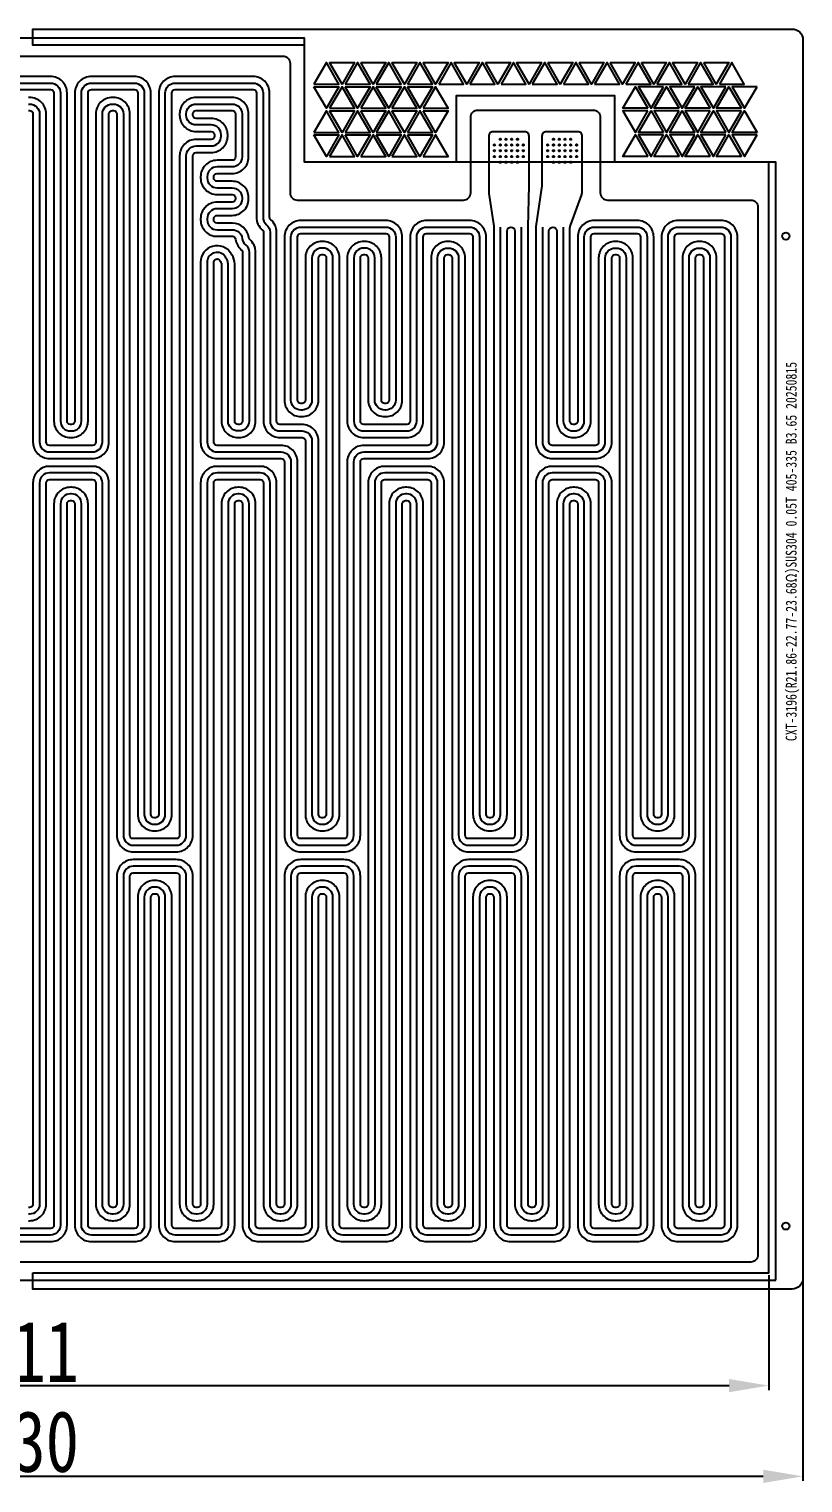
# Model space of a CAD drawing. Header units: millimetres. Extents: x 10174 to 16450, y -14395 to -12676.
# Drawn here: x 14328.1 to 14543.1, y -13591 to -13187.2 of the extents above; entities that cross this region are included whole.
import ezdxf

# ---------------------------------------------------------------- set-up
doc = ezdxf.new("R2010")
doc.units = ezdxf.units.MM
for name, color, linetype in [('参照', 6, 'Continuous'), ('发热丝', 3, 'Continuous'), ('菲林', 11, 'Continuous')]:
    doc.layers.add(name, color=color, linetype=linetype)
doc.styles.add('ISO Proportional', font='simhei.ttf', dxfattribs={"width": 0.8})
doc.dimstyles.new('ISO-25', dxfattribs={"dimtxt": 17, "dimasz": 11, "dimexe": 1.25, "dimexo": 0.625, "dimgap": 1, "dimtad": 1, "dimtoh": 1, "dimtxsty": 'ISO Proportional', "dimcen": 2.5, "dimclrd": 1, "dimclre": 1, "dimclrt": 256, "dimadec": 0, "dimazin": 0, "dimtfac": 1, "dimtmove": 0, "dimatfit": 3, "dimfxl": 1, "dimarcsym": 0})

# ---------------------------------------------------------------- blocks, each defined once
blk = doc.blocks.new('*D91')
at = {"color": 1, "lineweight": -2}
for p, q in [((14122.62, -13533.29), (14122.62, -13565.24)), ((14533.62, -13533.29), (14533.62, -13565.24)), ((14133.62, -13563.99), (14522.62, -13563.99))]:
    blk.add_line(p, q, dxfattribs=at)
at = {"color": 1}
for points in [[(14133.62, -13562.16), (14133.62, -13565.82), (14122.62, -13563.99)], [(14522.62, -13565.82), (14522.62, -13562.16), (14533.62, -13563.99)]]:
    blk.add_solid(points, dxfattribs=at)
at = {"layer": 'Defpoints', "color": 0}
for p in [(14122.62, -13532.67), (14533.62, -13532.67), (14533.62, -13563.99)]:
    blk.add_point(p, dxfattribs=at)
at = {"insert": (14328.12, -13554.49), "char_height": 17, "attachment_point": 5, "style": 'ISO Proportional'}
blk.add_mtext('411', dxfattribs=at)
blk = doc.blocks.new('*D92')
at = {"color": 1, "lineweight": -2}
for p, q in [((14113.12, -13534.79), (14113.12, -13590.44)), ((14543.12, -13534.79), (14543.12, -13590.44)), ((14532.12, -13589.19), (14124.12, -13589.19))]:
    blk.add_line(p, q, dxfattribs=at)
at = {"color": 1}
for points in [[(14124.12, -13587.35), (14124.12, -13591.02), (14113.12, -13589.19)], [(14532.12, -13591.02), (14532.12, -13587.35), (14543.12, -13589.19)]]:
    blk.add_solid(points, dxfattribs=at)
at = {"layer": 'Defpoints', "color": 0}
for p in [(14113.12, -13534.17), (14543.12, -13534.17), (14113.12, -13589.19)]:
    blk.add_point(p, dxfattribs=at)
at = {"insert": (14328.12, -13579.59), "char_height": 17, "attachment_point": 5, "style": 'ISO Proportional'}
blk.add_mtext('430', dxfattribs=at)

msp = doc.modelspace()

# ---------------------------------------------------------------- linework, layer by layer
at = {"color": 5}
msp.add_lwpolyline([(14535.623, -13534.665), (14535.623, -13224.165), (14404.623, -13224.165), (14404.623, -13189.665), (14120.623, -13189.665), (14120.623, -13534.665)], close=True, dxfattribs=at)
msp.add_lwpolyline([(14450.823, -13232.665), (14450.823, -13211.665, -0.4142136), (14452.823, -13209.665), (14484.823, -13209.665, -0.4142136), (14486.823, -13211.665), (14486.823, -13232.665, 0.4142136), (14488.823, -13234.665), (14528.623, -13234.665, -0.4142136), (14530.623, -13236.665), (14530.623, -13527.665, -0.4142136), (14528.623, -13529.665), (14127.623, -13529.665, -0.4142136), (14125.623, -13527.665), (14125.623, -13196.665, -0.4142136), (14127.623, -13194.665), (14398.623, -13194.665, -0.4142136), (14400.623, -13196.665), (14400.623, -13232.665, 0.4142136), (14402.623, -13234.665), (14448.823, -13234.665, 0.4142136)], format="xyb", close=True)
at = {"layer": '参照'}
for points in [[(14322.142, -13202.165), (14334.104, -13202.165, -0.4142136), (14336.854, -13204.915), (14336.854, -13296.063, 0.4142136), (14339.604, -13298.813), (14339.925, -13298.813, 0.4142136), (14342.675, -13296.063), (14342.675, -13204.915, -0.4142136), (14345.425, -13202.165), (14357.388, -13202.165, -0.4142136), (14360.138, -13204.915), (14360.138, -13405.305, 0.4142136), (14362.888, -13408.055), (14363.209, -13408.055, 0.4142136), (14365.959, -13405.305), (14365.959, -13204.915, -0.4142136), (14368.709, -13202.165), (14390.373, -13202.165, -0.4142136), (14393.123, -13204.915), (14393.123, -13239.415, 0.2201744), (14394.093, -13241.512, -0.2201744), (14395.063, -13243.608), (14395.063, -13296.063, 0.4142136), (14397.813, -13298.813), (14403.955, -13298.813, -0.4142136), (14406.705, -13301.563), (14406.705, -13405.305, 0.4142136), (14409.455, -13408.055), (14409.776, -13408.055, 0.4142136), (14412.526, -13405.305), (14412.526, -13250.736, 0.4142136), (14409.776, -13247.986), (14409.455, -13247.986, 0.4142136), (14406.705, -13250.736), (14406.705, -13290.242, -0.4142136), (14403.955, -13292.992), (14403.634, -13292.992, -0.4142136), (14400.884, -13290.242), (14400.884, -13244.915, -0.4142136), (14403.634, -13242.165), (14427.239, -13242.165, -0.4142136), (14429.989, -13244.915), (14429.989, -13290.242, -0.4142136), (14427.239, -13292.992), (14426.918, -13292.992, -0.4142136), (14424.168, -13290.242), (14424.168, -13250.736, 0.4142136), (14421.418, -13247.986), (14421.097, -13247.986, 0.4142136), (14418.347, -13250.736), (14418.347, -13296.063, 0.4142136), (14421.097, -13298.813), (14433.06, -13298.813, 0.4142136), (14435.81, -13296.063), (14435.81, -13244.915, -0.4142136), (14438.56, -13242.165), (14450.522, -13242.165, -0.4142136), (14453.272, -13244.915), (14453.272, -13405.305, 0.4142136), (14456.022, -13408.055), (14456.343, -13408.055, 0.4142136), (14459.093, -13405.305), (14459.093, -13242.165)], [(14327.963, -13207.986), (14328.283, -13207.986, -0.4142136), (14331.033, -13210.736), (14331.033, -13301.884, 0.4142136), (14333.783, -13304.634), (14345.746, -13304.634, 0.4142136), (14348.496, -13301.884), (14348.496, -13210.736, -0.4142136), (14351.246, -13207.986), (14351.567, -13207.986, -0.4142136), (14354.317, -13210.736), (14354.317, -13411.126, 0.4142136), (14357.067, -13413.876), (14369.03, -13413.876, 0.4142136), (14371.78, -13411.126), (14371.78, -13222.378, -0.4142136), (14374.53, -13219.628), (14378.731, -13219.628, 0.4142136), (14381.481, -13216.878), (14381.481, -13216.557, 0.4142136), (14378.731, -13213.807), (14374.53, -13213.807, -0.4142136), (14371.78, -13211.057), (14371.78, -13210.736, -0.4142136), (14374.53, -13207.986), (14384.552, -13207.986, -0.4142136), (14387.302, -13210.736), (14387.302, -13222.699, -0.4142136), (14384.552, -13225.449), (14380.351, -13225.449, 0.4142136), (14377.601, -13228.199), (14377.601, -13228.52, 0.4142136), (14380.351, -13231.27), (14384.552, -13231.27, -0.4142136), (14387.302, -13234.02), (14387.302, -13234.341, -0.4142136), (14384.552, -13237.091), (14380.351, -13237.091, 0.4142136), (14377.601, -13239.841), (14377.601, -13240.162, 0.4142136), (14380.351, -13242.912), (14384.597, -13242.912, -0.3770904), (14387.325, -13245.31, 0.1867461), (14388.272, -13247.054, -0.2201744), (14389.242, -13249.15), (14389.242, -13296.063, -0.4142136), (14386.492, -13298.813), (14386.171, -13298.813, -0.4142136), (14383.421, -13296.063), (14383.421, -13252.435, 0.1496469), (14382.95, -13250.896, -0.0131789), (14382.707, -13250.515, 0.7602545), (14377.601, -13251.932), (14377.601, -13301.884, 0.4142136), (14380.351, -13304.634), (14398.134, -13304.634, -0.4142136), (14400.884, -13307.384), (14400.884, -13411.126, 0.4142136), (14403.634, -13413.876), (14415.597, -13413.876, 0.4142136), (14418.347, -13411.126), (14418.347, -13307.384, -0.4142136), (14421.097, -13304.634), (14438.88, -13304.634, 0.4142136), (14441.63, -13301.884), (14441.63, -13250.736, -0.4142136), (14444.38, -13247.986), (14444.701, -13247.986, -0.4142136), (14447.451, -13250.736), (14447.451, -13411.126, 0.4142136), (14450.201, -13413.876), (14462.164, -13413.876, 0.4142136), (14464.914, -13411.126), (14464.914, -13242.165)], [(14476.556, -13242.165), (14476.556, -13296.063, 0.4142136), (14479.306, -13298.813), (14479.627, -13298.813, 0.4142136), (14482.377, -13296.063), (14482.377, -13244.915, -0.4142136), (14485.127, -13242.165), (14497.089, -13242.165, -0.4142136), (14499.839, -13244.915), (14499.839, -13405.305, 0.4142136), (14502.589, -13408.055), (14502.91, -13408.055, 0.4142136), (14505.66, -13405.305), (14505.66, -13244.915, -0.4142136), (14508.41, -13242.165), (14520.373, -13242.165, -0.4142136), (14523.123, -13244.915), (14523.123, -13519.415, -0.4142136), (14520.373, -13522.165), (14508.41, -13522.165, -0.4142136), (14505.66, -13519.415), (14505.66, -13428.268, 0.4142136), (14502.91, -13425.518), (14502.589, -13425.518, 0.4142136), (14499.839, -13428.268), (14499.839, -13519.415, -0.4142136), (14497.089, -13522.165), (14485.127, -13522.165, -0.4142136), (14482.377, -13519.415), (14482.377, -13319.026, 0.4142136), (14479.627, -13316.276), (14479.306, -13316.276, 0.4142136), (14476.556, -13319.026), (14476.556, -13519.415, -0.4142136), (14473.806, -13522.165), (14461.843, -13522.165, -0.4142136), (14459.093, -13519.415), (14459.093, -13428.268, 0.4142136), (14456.343, -13425.518), (14456.022, -13425.518, 0.4142136), (14453.272, -13428.268), (14453.272, -13519.415, -0.4142136), (14450.522, -13522.165), (14438.56, -13522.165, -0.4142136), (14435.81, -13519.415), (14435.81, -13319.026, 0.4142136), (14433.06, -13316.276), (14432.739, -13316.276, 0.4142136), (14429.989, -13319.026), (14429.989, -13519.415, -0.4142136), (14427.239, -13522.165), (14415.276, -13522.165, -0.4142136), (14412.526, -13519.415), (14412.526, -13428.268, 0.4142136), (14409.776, -13425.518), (14409.455, -13425.518, 0.4142136), (14406.705, -13428.268), (14406.705, -13519.415, -0.4142136), (14403.955, -13522.165), (14391.992, -13522.165, -0.4142136), (14389.242, -13519.415), (14389.242, -13319.026, 0.4142136), (14386.492, -13316.276), (14386.171, -13316.276, 0.4142136), (14383.421, -13319.026), (14383.421, -13519.415, -0.4142136), (14380.671, -13522.165), (14368.709, -13522.165, -0.4142136), (14365.959, -13519.415), (14365.959, -13428.268, 0.4142136), (14363.209, -13425.518), (14362.888, -13425.518, 0.4142136), (14360.138, -13428.268), (14360.138, -13519.415, -0.4142136), (14357.388, -13522.165), (14345.425, -13522.165, -0.4142136), (14342.675, -13519.415), (14342.675, -13319.026, 0.4142136), (14339.925, -13316.276), (14339.604, -13316.276, 0.4142136), (14336.854, -13319.026), (14336.854, -13519.415, -0.4142136), (14334.104, -13522.165), (14322.142, -13522.165, -0.4142136)], [(14470.735, -13242.165), (14470.735, -13301.884, 0.4142136), (14473.485, -13304.634), (14485.448, -13304.634, 0.4142136), (14488.198, -13301.884), (14488.198, -13250.736, -0.4142136), (14490.948, -13247.986), (14491.269, -13247.986, -0.4142136), (14494.019, -13250.736), (14494.019, -13411.126, 0.4142136), (14496.769, -13413.876), (14508.731, -13413.876, 0.4142136), (14511.481, -13411.126), (14511.481, -13250.736, -0.4142136), (14514.231, -13247.986), (14514.552, -13247.986, -0.4142136), (14517.302, -13250.736), (14517.302, -13513.595, -0.4142136), (14514.552, -13516.345), (14514.231, -13516.345, -0.4142136), (14511.481, -13513.595), (14511.481, -13422.447, 0.4142136), (14508.731, -13419.697), (14496.769, -13419.697, 0.4142136), (14494.019, -13422.447), (14494.019, -13513.595, -0.4142136), (14491.269, -13516.345), (14490.948, -13516.345, -0.4142136), (14488.198, -13513.595), (14488.198, -13313.205, 0.4142136), (14485.448, -13310.455), (14473.485, -13310.455, 0.4142136), (14470.735, -13313.205), (14470.735, -13513.595, -0.4142136), (14467.985, -13516.345), (14467.664, -13516.345, -0.4142136), (14464.914, -13513.595), (14464.914, -13422.447, 0.4142136), (14462.164, -13419.697), (14450.201, -13419.697, 0.4142136), (14447.451, -13422.447), (14447.451, -13513.595, -0.4142136), (14444.701, -13516.345), (14444.38, -13516.345, -0.4142136), (14441.63, -13513.595), (14441.63, -13313.205, 0.4142136), (14438.88, -13310.455), (14426.918, -13310.455, 0.4142136), (14424.168, -13313.205), (14424.168, -13513.595, -0.4142136), (14421.418, -13516.345), (14421.097, -13516.345, -0.4142136), (14418.347, -13513.595), (14418.347, -13422.447, 0.4142136), (14415.597, -13419.697), (14403.634, -13419.697, 0.4142136), (14400.884, -13422.447), (14400.884, -13513.595, -0.4142136), (14398.134, -13516.345), (14397.813, -13516.345, -0.4142136), (14395.063, -13513.595), (14395.063, -13313.205, 0.4142136), (14392.313, -13310.455), (14380.351, -13310.455, 0.4142136), (14377.601, -13313.205), (14377.601, -13513.595, -0.4142136), (14374.851, -13516.345), (14374.53, -13516.345, -0.4142136), (14371.78, -13513.595), (14371.78, -13422.447, 0.4142136), (14369.03, -13419.697), (14357.067, -13419.697, 0.4142136), (14354.317, -13422.447), (14354.317, -13513.595, -0.4142136), (14351.567, -13516.345), (14351.246, -13516.345, -0.4142136), (14348.496, -13513.595), (14348.496, -13313.205, 0.4142136), (14345.746, -13310.455), (14333.783, -13310.455, 0.4142136), (14331.033, -13313.205), (14331.033, -13513.595, -0.4142136), (14328.283, -13516.345), (14327.963, -13516.345, -0.4142136)]]:
    msp.add_lwpolyline(points, format="xyb", dxfattribs=at)
at = {"layer": '发热丝'}
for points in [[(14327.963, -13209.812), (14328.283, -13209.812, -0.4142136), (14329.208, -13210.736), (14329.208, -13301.884, 0.4142136), (14333.783, -13306.459), (14345.746, -13306.459, 0.4142136), (14350.322, -13301.884), (14350.322, -13210.736, -0.4142136), (14351.246, -13209.812), (14351.567, -13209.812, -0.4142136), (14352.491, -13210.736), (14352.491, -13411.126, 0.4142136), (14357.067, -13415.702), (14369.03, -13415.702, 0.4142136), (14373.605, -13411.126), (14373.605, -13222.378, -0.4142136), (14374.53, -13221.454), (14378.731, -13221.454, 0.4142136), (14383.307, -13216.878), (14383.307, -13216.557, 0.4142136), (14378.731, -13211.982), (14374.53, -13211.982, -0.4142136), (14373.605, -13211.057), (14373.605, -13210.736, -0.4142136), (14374.53, -13209.812), (14384.552, -13209.812, -0.4142136), (14385.476, -13210.736), (14385.476, -13222.699, -0.4142136), (14384.552, -13223.623), (14380.351, -13223.623, 0.4142136), (14375.775, -13228.199), (14375.775, -13228.52, 0.4142136), (14380.351, -13233.096), (14384.552, -13233.096, -0.4142136), (14385.476, -13234.02), (14385.476, -13234.341, -0.4142136), (14384.552, -13235.265), (14380.351, -13235.265, 0.4142136), (14375.775, -13239.841), (14375.775, -13240.162, 0.4142136), (14380.351, -13244.737), (14384.597, -13244.737, -0.3770904), (14385.514, -13245.543, 0.1867461), (14387.091, -13248.446, -0.2201744), (14387.417, -13249.15), (14387.417, -13296.063, -0.4142136), (14386.492, -13296.987), (14386.171, -13296.987, -0.4142136), (14385.247, -13296.063), (14385.247, -13252.435, 0.1496469), (14384.463, -13249.874, -0.0131789), (14384.272, -13249.574, 0.7602545), (14375.775, -13251.932), (14375.775, -13301.884, 0.4142136), (14380.351, -13306.459), (14398.134, -13306.459, -0.4142136), (14399.059, -13307.384), (14399.059, -13411.126, 0.4142136), (14403.634, -13415.702), (14415.597, -13415.702, 0.4142136), (14420.173, -13411.126), (14420.173, -13307.384, -0.4142136), (14421.097, -13306.459), (14438.88, -13306.459, 0.4142136), (14443.456, -13301.884), (14443.456, -13250.736, -0.4142136), (14444.38, -13249.812), (14444.701, -13249.812, -0.4142136), (14445.626, -13250.736), (14445.626, -13411.126, 0.4142136), (14450.201, -13415.702), (14462.164, -13415.702, 0.4142136), (14466.74, -13411.126), (14466.74, -13242.183, -0.0061014), (14466.741, -13242.115), (14467.022, -13230.577, 0.0061014), (14467.023, -13230.51), (14467.023, -13216.865, 0.4142136), (14465.823, -13215.665), (14457.023, -13215.665, 0.4142136), (14455.823, -13216.865), (14455.823, -13232.458, 0.0377522), (14455.854, -13232.871), (14457.236, -13241.957, -0.0377522), (14457.267, -13242.371), (14457.267, -13405.305, -0.4142136), (14456.343, -13406.23), (14456.022, -13406.23, -0.4142136), (14455.098, -13405.305), (14455.098, -13244.915, 0.4142136), (14450.522, -13240.34), (14438.56, -13240.34, 0.4142136), (14433.984, -13244.915), (14433.984, -13296.063, -0.4142136), (14433.06, -13296.987), (14421.097, -13296.987, -0.4142136), (14420.173, -13296.063), (14420.173, -13250.736, -0.4142136), (14421.097, -13249.812), (14421.418, -13249.812, -0.4142136), (14422.342, -13250.736), (14422.342, -13290.242, 0.4142136), (14426.918, -13294.818), (14427.239, -13294.818, 0.4142136), (14431.814, -13290.242), (14431.814, -13244.915, 0.4142136), (14427.239, -13240.34), (14403.634, -13240.34, 0.4142136), (14399.059, -13244.915), (14399.059, -13290.242, 0.4142136), (14403.634, -13294.818), (14403.955, -13294.818, 0.4142136), (14408.531, -13290.242), (14408.531, -13250.736, -0.4142136), (14409.455, -13249.812), (14409.776, -13249.812, -0.4142136), (14410.7, -13250.736), (14410.7, -13405.305, -0.4142136), (14409.776, -13406.23), (14409.455, -13406.23, -0.4142136), (14408.531, -13405.305), (14408.531, -13301.563, 0.4142136), (14403.955, -13296.987), (14397.813, -13296.987, -0.4142136), (14396.889, -13296.063), (14396.889, -13243.608, 0.2201744), (14395.275, -13240.12, -0.2201744), (14394.949, -13239.415), (14394.949, -13204.915, 0.4142136), (14390.373, -13200.34), (14368.709, -13200.34, 0.4142136), (14364.133, -13204.915), (14364.133, -13405.305, -0.4142136), (14363.209, -13406.23), (14362.888, -13406.23, -0.4142136), (14361.964, -13405.305), (14361.964, -13204.915, 0.4142136), (14357.388, -13200.34), (14345.425, -13200.34, 0.4142136), (14340.85, -13204.915), (14340.85, -13296.063, -0.4142136), (14339.925, -13296.987), (14339.604, -13296.987, -0.4142136), (14338.68, -13296.063), (14338.68, -13204.915, 0.4142136), (14334.104, -13200.34), (14322.142, -13200.34, 0.4142136)], [(14322.142, -13203.991), (14334.104, -13203.991, -0.4142136), (14335.029, -13204.915), (14335.029, -13296.063, 0.4142136), (14339.604, -13300.639), (14339.925, -13300.639, 0.4142136), (14344.501, -13296.063), (14344.501, -13204.915, -0.4142136), (14345.425, -13203.991), (14357.388, -13203.991, -0.4142136), (14358.312, -13204.915), (14358.312, -13405.305, 0.4142136), (14362.888, -13409.881), (14363.209, -13409.881, 0.4142136), (14367.784, -13405.305), (14367.784, -13204.915, -0.4142136), (14368.709, -13203.991), (14390.373, -13203.991, -0.4142136), (14391.297, -13204.915), (14391.297, -13239.415, 0.2201744), (14392.912, -13242.904, -0.2201744), (14393.238, -13243.608), (14393.238, -13296.063, 0.4142136), (14397.813, -13300.639), (14403.955, -13300.639, -0.4142136), (14404.879, -13301.563), (14404.879, -13405.305, 0.4142136), (14409.455, -13409.881), (14409.776, -13409.881, 0.4142136), (14414.352, -13405.305), (14414.352, -13250.736, 0.4142136), (14409.776, -13246.161), (14409.455, -13246.161, 0.4142136), (14404.879, -13250.736), (14404.879, -13290.242, -0.4142136), (14403.955, -13291.166), (14403.634, -13291.166, -0.4142136), (14402.71, -13290.242), (14402.71, -13244.915, -0.4142136), (14403.634, -13243.991), (14427.239, -13243.991, -0.4142136), (14428.163, -13244.915), (14428.163, -13290.242, -0.4142136), (14427.239, -13291.166), (14426.918, -13291.166, -0.4142136), (14425.993, -13290.242), (14425.993, -13250.736, 0.4142136), (14421.418, -13246.161), (14421.097, -13246.161, 0.4142136), (14416.521, -13250.736), (14416.521, -13296.063, 0.4142136), (14421.097, -13300.639), (14433.06, -13300.639, 0.4142136), (14437.635, -13296.063), (14437.635, -13244.915, -0.4142136), (14438.56, -13243.991), (14450.522, -13243.991, -0.4142136), (14451.447, -13244.915), (14451.447, -13405.305, 0.4142136), (14456.022, -13409.881), (14456.343, -13409.881, 0.4142136), (14460.919, -13405.305), (14460.919, -13243.25, -1), (14463.088, -13243.25), (14463.088, -13411.126, -0.4142136), (14462.164, -13412.051), (14450.201, -13412.051, -0.4142136), (14449.277, -13411.126), (14449.277, -13250.736, 0.4142136), (14444.701, -13246.161), (14444.38, -13246.161, 0.4142136), (14439.805, -13250.736), (14439.805, -13301.884, -0.4142136), (14438.88, -13302.808), (14421.097, -13302.808, 0.4142136), (14416.521, -13307.384), (14416.521, -13411.126, -0.4142136), (14415.597, -13412.051), (14403.634, -13412.051, -0.4142136), (14402.71, -13411.126), (14402.71, -13307.384, 0.4142136), (14398.134, -13302.808), (14380.351, -13302.808, -0.4142136), (14379.426, -13301.884), (14379.426, -13251.932, -0.7602545), (14381.143, -13251.456, 0.0131789), (14381.437, -13251.918, -0.1496469), (14381.596, -13252.435), (14381.596, -13296.063, 0.4142136), (14386.171, -13300.639), (14386.492, -13300.639, 0.4142136), (14391.068, -13296.063), (14391.068, -13249.15, 0.2201744), (14389.454, -13245.662, -0.1867461), (14389.135, -13245.076, 0.3770904), (14384.597, -13241.086), (14380.351, -13241.086, -0.4142136), (14379.426, -13240.162), (14379.426, -13239.841, -0.4142136), (14380.351, -13238.917), (14384.552, -13238.917, 0.4142136), (14389.128, -13234.341), (14389.128, -13234.02, 0.4142136), (14384.552, -13229.444), (14380.351, -13229.444, -0.4142136), (14379.426, -13228.52), (14379.426, -13228.199, -0.4142136), (14380.351, -13227.275), (14384.552, -13227.275, 0.4142136), (14389.128, -13222.699), (14389.128, -13210.736, 0.4142136), (14384.552, -13206.161), (14374.53, -13206.161, 0.4142136), (14369.954, -13210.736), (14369.954, -13211.057, 0.4142136), (14374.53, -13215.633), (14378.731, -13215.633, -0.4142136), (14379.656, -13216.557), (14379.656, -13216.878, -0.4142136), (14378.731, -13217.803), (14374.53, -13217.803, 0.4142136), (14369.954, -13222.378), (14369.954, -13411.126, -0.4142136), (14369.03, -13412.051), (14357.067, -13412.051, -0.4142136), (14356.143, -13411.126), (14356.143, -13210.736, 0.4142136), (14351.567, -13206.161), (14351.246, -13206.161, 0.4142136), (14346.67, -13210.736), (14346.67, -13301.884, -0.4142136), (14345.746, -13302.808), (14333.783, -13302.808, -0.4142136), (14332.859, -13301.884), (14332.859, -13210.736, 0.4142136), (14328.283, -13206.161), (14327.963, -13206.161, 0.4142136)], [(14322.142, -13523.991), (14334.104, -13523.991, 0.4142136), (14338.68, -13519.415), (14338.68, -13319.026, -0.4142136), (14339.604, -13318.101), (14339.925, -13318.101, -0.4142136), (14340.85, -13319.026), (14340.85, -13519.415, 0.4142136), (14345.425, -13523.991), (14357.388, -13523.991, 0.4142136), (14361.964, -13519.415), (14361.964, -13428.268, -0.4142136), (14362.888, -13427.344), (14363.209, -13427.344, -0.4142136), (14364.133, -13428.268), (14364.133, -13519.415, 0.4142136), (14368.709, -13523.991), (14380.671, -13523.991, 0.4142136), (14385.247, -13519.415), (14385.247, -13319.026, -0.4142136), (14386.171, -13318.101), (14386.492, -13318.101, -0.4142136), (14387.417, -13319.026), (14387.417, -13519.415, 0.4142136), (14391.992, -13523.991), (14403.955, -13523.991, 0.4142136), (14408.531, -13519.415), (14408.531, -13428.268, -0.4142136), (14409.455, -13427.344), (14409.776, -13427.344, -0.4142136), (14410.7, -13428.268), (14410.7, -13519.415, 0.4142136), (14415.276, -13523.991), (14427.239, -13523.991, 0.4142136), (14431.814, -13519.415), (14431.814, -13319.026, -0.4142136), (14432.739, -13318.101), (14433.06, -13318.101, -0.4142136), (14433.984, -13319.026), (14433.984, -13519.415, 0.4142136), (14438.56, -13523.991), (14450.522, -13523.991, 0.4142136), (14455.098, -13519.415), (14455.098, -13428.268, -0.4142136), (14456.022, -13427.344), (14456.343, -13427.344, -0.4142136), (14457.267, -13428.268), (14457.267, -13519.415, 0.4142136), (14461.843, -13523.991), (14473.806, -13523.991, 0.4142136), (14478.381, -13519.415), (14478.381, -13319.026, -0.4142136), (14479.306, -13318.101), (14479.627, -13318.101, -0.4142136), (14480.551, -13319.026), (14480.551, -13519.415, 0.4142136), (14485.127, -13523.991), (14497.089, -13523.991, 0.4142136), (14501.665, -13519.415), (14501.665, -13428.268, -0.4142136), (14502.589, -13427.344), (14502.91, -13427.344, -0.4142136), (14503.835, -13428.268), (14503.835, -13519.415, 0.4142136), (14508.41, -13523.991), (14520.373, -13523.991, 0.4142136), (14524.949, -13519.415), (14524.949, -13244.915, 0.4142136), (14520.373, -13240.34), (14508.41, -13240.34, 0.4142136), (14503.835, -13244.915), (14503.835, -13405.305, -0.4142136), (14502.91, -13406.23), (14502.589, -13406.23, -0.4142136), (14501.665, -13405.305), (14501.665, -13244.915, 0.4142136), (14497.089, -13240.34), (14485.127, -13240.34, 0.4142136), (14480.551, -13244.915), (14480.551, -13296.063, -0.4142136), (14479.627, -13296.987), (14479.306, -13296.987, -0.4142136), (14478.381, -13296.063), (14478.381, -13242.647, -0.0871182), (14478.546, -13241.71), (14481.659, -13233.119, 0.0871182), (14481.823, -13232.183), (14481.823, -13216.865, 0.4142136), (14480.623, -13215.665), (14471.823, -13215.665, 0.4142136), (14470.623, -13216.865), (14470.623, -13230.342, -0.0366078), (14470.594, -13230.743), (14468.939, -13241.969, 0.0366078), (14468.909, -13242.37), (14468.909, -13301.884, 0.4142136), (14473.485, -13306.459), (14485.448, -13306.459, 0.4142136), (14490.023, -13301.884), (14490.023, -13250.736, -0.4142136), (14490.948, -13249.812), (14491.269, -13249.812, -0.4142136), (14492.193, -13250.736), (14492.193, -13411.126, 0.4142136), (14496.769, -13415.702), (14508.731, -13415.702, 0.4142136), (14513.307, -13411.126), (14513.307, -13250.736, -0.4142136), (14514.231, -13249.812), (14514.552, -13249.812, -0.4142136), (14515.476, -13250.736), (14515.476, -13513.595, -0.4142136), (14514.552, -13514.519), (14514.231, -13514.519, -0.4142136), (14513.307, -13513.595), (14513.307, -13422.447, 0.4142136), (14508.731, -13417.872), (14496.769, -13417.872, 0.4142136), (14492.193, -13422.447), (14492.193, -13513.595, -0.4142136), (14491.269, -13514.519), (14490.948, -13514.519, -0.4142136), (14490.023, -13513.595), (14490.023, -13313.205, 0.4142136), (14485.448, -13308.629), (14473.485, -13308.629, 0.4142136), (14468.909, -13313.205), (14468.909, -13513.595, -0.4142136), (14467.985, -13514.519), (14467.664, -13514.519, -0.4142136), (14466.74, -13513.595), (14466.74, -13422.447, 0.4142136), (14462.164, -13417.872), (14450.201, -13417.872, 0.4142136), (14445.626, -13422.447), (14445.626, -13513.595, -0.4142136), (14444.701, -13514.519), (14444.38, -13514.519, -0.4142136), (14443.456, -13513.595), (14443.456, -13313.205, 0.4142136), (14438.88, -13308.629), (14426.918, -13308.629, 0.4142136), (14422.342, -13313.205), (14422.342, -13513.595, -0.4142136), (14421.418, -13514.519), (14421.097, -13514.519, -0.4142136), (14420.173, -13513.595), (14420.173, -13422.447, 0.4142136), (14415.597, -13417.872), (14403.634, -13417.872, 0.4142136), (14399.059, -13422.447), (14399.059, -13513.595, -0.4142136), (14398.134, -13514.519), (14397.813, -13514.519, -0.4142136), (14396.889, -13513.595), (14396.889, -13313.205, 0.4142136), (14392.313, -13308.629), (14380.351, -13308.629, 0.4142136), (14375.775, -13313.205), (14375.775, -13513.595, -0.4142136), (14374.851, -13514.519), (14374.53, -13514.519, -0.4142136), (14373.605, -13513.595), (14373.605, -13422.447, 0.4142136), (14369.03, -13417.872), (14357.067, -13417.872, 0.4142136), (14352.491, -13422.447), (14352.491, -13513.595, -0.4142136), (14351.567, -13514.519), (14351.246, -13514.519, -0.4142136), (14350.322, -13513.595), (14350.322, -13313.205, 0.4142136), (14345.746, -13308.629), (14333.783, -13308.629, 0.4142136), (14329.208, -13313.205), (14329.208, -13513.595, -0.4142136), (14328.283, -13514.519), (14327.963, -13514.519, -0.4142136)], [(14327.963, -13518.17), (14328.283, -13518.17, 0.4142136), (14332.859, -13513.595), (14332.859, -13313.205, -0.4142136), (14333.783, -13312.28), (14345.746, -13312.28, -0.4142136), (14346.67, -13313.205), (14346.67, -13513.595, 0.4142136), (14351.246, -13518.17), (14351.567, -13518.17, 0.4142136), (14356.143, -13513.595), (14356.143, -13422.447, -0.4142136), (14357.067, -13421.523), (14369.03, -13421.523, -0.4142136), (14369.954, -13422.447), (14369.954, -13513.595, 0.4142136), (14374.53, -13518.17), (14374.851, -13518.17, 0.4142136), (14379.426, -13513.595), (14379.426, -13313.205, -0.4142136), (14380.351, -13312.28), (14392.313, -13312.28, -0.4142136), (14393.238, -13313.205), (14393.238, -13513.595, 0.4142136), (14397.813, -13518.17), (14398.134, -13518.17, 0.4142136), (14402.71, -13513.595), (14402.71, -13422.447, -0.4142136), (14403.634, -13421.523), (14415.597, -13421.523, -0.4142136), (14416.521, -13422.447), (14416.521, -13513.595, 0.4142136), (14421.097, -13518.17), (14421.418, -13518.17, 0.4142136), (14425.993, -13513.595), (14425.993, -13313.205, -0.4142136), (14426.918, -13312.28), (14438.88, -13312.28, -0.4142136), (14439.805, -13313.205), (14439.805, -13513.595, 0.4142136), (14444.38, -13518.17), (14444.701, -13518.17, 0.4142136), (14449.277, -13513.595), (14449.277, -13422.447, -0.4142136), (14450.201, -13421.523), (14462.164, -13421.523, -0.4142136), (14463.088, -13422.447), (14463.088, -13513.595, 0.4142136), (14467.664, -13518.17), (14467.985, -13518.17, 0.4142136), (14472.561, -13513.595), (14472.561, -13313.205, -0.4142136), (14473.485, -13312.28), (14485.448, -13312.28, -0.4142136), (14486.372, -13313.205), (14486.372, -13513.595, 0.4142136), (14490.948, -13518.17), (14491.269, -13518.17, 0.4142136), (14495.844, -13513.595), (14495.844, -13422.447, -0.4142136), (14496.769, -13421.523), (14508.731, -13421.523, -0.4142136), (14509.656, -13422.447), (14509.656, -13513.595, 0.4142136), (14514.231, -13518.17), (14514.552, -13518.17, 0.4142136), (14519.128, -13513.595), (14519.128, -13250.736, 0.4142136), (14514.552, -13246.161), (14514.231, -13246.161, 0.4142136), (14509.656, -13250.736), (14509.656, -13411.126, -0.4142136), (14508.731, -13412.051), (14496.769, -13412.051, -0.4142136), (14495.844, -13411.126), (14495.844, -13250.736, 0.4142136), (14491.269, -13246.161), (14490.948, -13246.161, 0.4142136), (14486.372, -13250.736), (14486.372, -13301.884, -0.4142136), (14485.448, -13302.808), (14473.485, -13302.808, -0.4142136), (14472.561, -13301.884), (14472.561, -13243.25, -1), (14474.73, -13243.25), (14474.73, -13296.063, 0.4142136), (14479.306, -13300.639), (14479.627, -13300.639, 0.4142136), (14484.202, -13296.063), (14484.202, -13244.915, -0.4142136), (14485.127, -13243.991), (14497.089, -13243.991, -0.4142136), (14498.014, -13244.915), (14498.014, -13405.305, 0.4142136), (14502.589, -13409.881), (14502.91, -13409.881, 0.4142136), (14507.486, -13405.305), (14507.486, -13244.915, -0.4142136), (14508.41, -13243.991), (14520.373, -13243.991, -0.4142136), (14521.297, -13244.915), (14521.297, -13519.415, -0.4142136), (14520.373, -13520.34), (14508.41, -13520.34, -0.4142136), (14507.486, -13519.415), (14507.486, -13428.268, 0.4142136), (14502.91, -13423.692), (14502.589, -13423.692, 0.4142136), (14498.014, -13428.268), (14498.014, -13519.415, -0.4142136), (14497.089, -13520.34), (14485.127, -13520.34, -0.4142136), (14484.202, -13519.415), (14484.202, -13319.026, 0.4142136), (14479.627, -13314.45), (14479.306, -13314.45, 0.4142136), (14474.73, -13319.026), (14474.73, -13519.415, -0.4142136), (14473.806, -13520.34), (14461.843, -13520.34, -0.4142136), (14460.919, -13519.415), (14460.919, -13428.268, 0.4142136), (14456.343, -13423.692), (14456.022, -13423.692, 0.4142136), (14451.447, -13428.268), (14451.447, -13519.415, -0.4142136), (14450.522, -13520.34), (14438.56, -13520.34, -0.4142136), (14437.635, -13519.415), (14437.635, -13319.026, 0.4142136), (14433.06, -13314.45), (14432.739, -13314.45, 0.4142136), (14428.163, -13319.026), (14428.163, -13519.415, -0.4142136), (14427.239, -13520.34), (14415.276, -13520.34, -0.4142136), (14414.352, -13519.415), (14414.352, -13428.268, 0.4142136), (14409.776, -13423.692), (14409.455, -13423.692, 0.4142136), (14404.879, -13428.268), (14404.879, -13519.415, -0.4142136), (14403.955, -13520.34), (14391.992, -13520.34, -0.4142136), (14391.068, -13519.415), (14391.068, -13319.026, 0.4142136), (14386.492, -13314.45), (14386.171, -13314.45, 0.4142136), (14381.596, -13319.026), (14381.596, -13519.415, -0.4142136), (14380.671, -13520.34), (14368.709, -13520.34, -0.4142136), (14367.784, -13519.415), (14367.784, -13428.268, 0.4142136), (14363.209, -13423.692), (14362.888, -13423.692, 0.4142136), (14358.312, -13428.268), (14358.312, -13519.415, -0.4142136), (14357.388, -13520.34), (14345.425, -13520.34, -0.4142136), (14344.501, -13519.415), (14344.501, -13319.026, 0.4142136), (14339.925, -13314.45), (14339.604, -13314.45, 0.4142136), (14335.029, -13319.026), (14335.029, -13519.415, -0.4142136), (14334.104, -13520.34), (14322.142, -13520.34, -0.4142136)]]:
    msp.add_lwpolyline(points, format="xyb", dxfattribs=at)
for centre in [(14459.023, -13217.765), (14460.623, -13217.765), (14462.223, -13217.765), (14463.823, -13217.765), (14473.823, -13217.765), (14475.423, -13217.765), (14477.023, -13217.765), (14478.623, -13217.765), (14457.423, -13219.365), (14457.423, -13220.965), (14459.023, -13219.365), (14459.023, -13220.965), (14460.623, -13219.365), (14460.623, -13220.965), (14462.223, -13219.365), (14462.223, -13220.965), (14463.823, -13219.365), (14463.823, -13220.965), (14465.423, -13219.365), (14465.423, -13220.965), (14472.223, -13219.365), (14472.223, -13220.965), (14473.823, -13219.365), (14473.823, -13220.965), (14475.423, -13219.365), (14475.423, -13220.965), (14477.023, -13219.365), (14477.023, -13220.965), (14478.623, -13219.365), (14478.623, -13220.965), (14480.223, -13219.365), (14480.223, -13220.965), (14457.423, -13222.565), (14459.023, -13222.565), (14459.023, -13224.165), (14460.623, -13222.565), (14460.623, -13224.165), (14462.223, -13222.565), (14462.223, -13224.165), (14463.823, -13222.565), (14463.823, -13224.165), (14465.423, -13222.565), (14472.223, -13222.565), (14473.823, -13222.565), (14473.823, -13224.165), (14475.423, -13222.565), (14475.423, -13224.165), (14477.023, -13222.565), (14477.023, -13224.165), (14478.623, -13222.565), (14478.623, -13224.165), (14480.223, -13222.565)]:
    msp.add_circle(centre, 0.2, dxfattribs=at)
at = {"layer": '菲林'}
msp.add_lwpolyline([(14329.123, -13532.665), (14533.623, -13532.665), (14533.623, -13224.165), (14490.823, -13224.165), (14490.823, -13205.665), (14446.823, -13205.665), (14446.823, -13224.165), (14404.623, -13224.165), (14404.623, -13191.665), (14329.123, -13191.665), (14329.123, -13187.165), (14540.123, -13187.165, -0.4142136), (14543.123, -13190.165), (14543.123, -13534.165, -0.4142136), (14540.123, -13537.165), (14329.123, -13537.165)], format="xyb", close=True, dxfattribs=at)
for points in [[(14407.274, -13202.468), (14414.202, -13202.468), (14410.738, -13196.468)], [(14411.605, -13196.468), (14418.534, -13196.468), (14415.07, -13202.468)], [(14415.937, -13202.468), (14422.865, -13202.468), (14419.401, -13196.468)], [(14420.269, -13196.468), (14427.197, -13196.468), (14423.733, -13202.468)], [(14424.601, -13202.468), (14431.529, -13202.468), (14428.065, -13196.468)], [(14428.932, -13196.468), (14435.861, -13196.468), (14432.396, -13202.468)], [(14433.264, -13202.468), (14440.192, -13202.468), (14436.728, -13196.468)], [(14437.596, -13196.468), (14444.524, -13196.468), (14441.06, -13202.468)], [(14441.928, -13202.468), (14448.856, -13202.468), (14445.392, -13196.468)], [(14446.259, -13196.468), (14453.187, -13196.468), (14449.723, -13202.468)], [(14450.591, -13202.468), (14457.519, -13202.468), (14454.055, -13196.468)], [(14454.923, -13196.468), (14461.851, -13196.468), (14458.387, -13202.468)], [(14459.254, -13202.468), (14466.183, -13202.468), (14462.719, -13196.468)], [(14463.586, -13196.468), (14470.514, -13196.468), (14467.05, -13202.468)], [(14467.918, -13202.468), (14474.846, -13202.468), (14471.382, -13196.468)], [(14472.25, -13196.468), (14479.178, -13196.468), (14475.714, -13202.468)], [(14476.581, -13202.468), (14483.51, -13202.468), (14480.045, -13196.468)], [(14480.913, -13196.468), (14487.841, -13196.468), (14484.377, -13202.468)], [(14485.245, -13202.468), (14492.173, -13202.468), (14488.709, -13196.468)], [(14489.577, -13196.468), (14496.505, -13196.468), (14493.041, -13202.468)], [(14493.908, -13202.468), (14500.836, -13202.468), (14497.372, -13196.468)], [(14498.24, -13196.468), (14505.168, -13196.468), (14501.704, -13202.468)], [(14502.572, -13202.468), (14509.5, -13202.468), (14506.036, -13196.468)], [(14506.903, -13196.468), (14513.832, -13196.468), (14510.368, -13202.468)], [(14511.235, -13202.468), (14518.163, -13202.468), (14514.699, -13196.468)], [(14515.567, -13196.468), (14522.495, -13196.468), (14519.031, -13202.468)], [(14519.899, -13202.468), (14526.827, -13202.468), (14523.363, -13196.468)], [(14407.274, -13203.174), (14414.202, -13203.174), (14410.738, -13209.174)], [(14411.605, -13209.174), (14418.534, -13209.174), (14415.07, -13203.174)], [(14415.937, -13203.174), (14422.865, -13203.174), (14419.401, -13209.174)], [(14420.269, -13209.174), (14427.197, -13209.174), (14423.733, -13203.174)], [(14424.601, -13203.174), (14431.529, -13203.174), (14428.065, -13209.174)], [(14428.932, -13209.174), (14435.861, -13209.174), (14432.396, -13203.174)], [(14433.264, -13203.174), (14440.192, -13203.174), (14436.728, -13209.174)], [(14437.596, -13209.174), (14444.524, -13209.174), (14441.06, -13203.174)], [(14500.05, -13209.174), (14493.122, -13209.174), (14496.586, -13203.174)], [(14504.382, -13203.174), (14497.454, -13203.174), (14500.918, -13209.174)], [(14508.714, -13209.174), (14501.785, -13209.174), (14505.25, -13203.174)], [(14513.045, -13203.174), (14506.117, -13203.174), (14509.581, -13209.174)], [(14517.377, -13209.174), (14510.449, -13209.174), (14513.913, -13203.174)], [(14521.709, -13203.174), (14514.781, -13203.174), (14518.245, -13209.174)], [(14526.041, -13209.174), (14519.112, -13209.174), (14522.576, -13203.174)], [(14530.372, -13203.174), (14523.444, -13203.174), (14526.908, -13209.174)], [(14407.274, -13215.849), (14414.202, -13215.849), (14410.738, -13209.849)], [(14411.605, -13209.849), (14418.534, -13209.849), (14415.07, -13215.849)], [(14415.937, -13215.849), (14422.865, -13215.849), (14419.401, -13209.849)], [(14420.269, -13209.849), (14427.197, -13209.849), (14423.733, -13215.849)], [(14424.601, -13215.849), (14431.529, -13215.849), (14428.065, -13209.849)], [(14428.932, -13209.849), (14435.861, -13209.849), (14432.396, -13215.849)], [(14433.264, -13215.849), (14440.192, -13215.849), (14436.728, -13209.849)], [(14437.596, -13209.849), (14444.524, -13209.849), (14441.06, -13215.849)], [(14500.05, -13209.849), (14493.122, -13209.849), (14496.586, -13215.849)], [(14504.382, -13215.849), (14497.454, -13215.849), (14500.918, -13209.849)], [(14508.714, -13209.849), (14501.785, -13209.849), (14505.25, -13215.849)], [(14513.045, -13215.849), (14506.117, -13215.849), (14509.581, -13209.849)], [(14517.377, -13209.849), (14510.449, -13209.849), (14513.913, -13215.849)], [(14521.709, -13215.849), (14514.781, -13215.849), (14518.245, -13209.849)], [(14526.041, -13209.849), (14519.112, -13209.849), (14522.576, -13215.849)], [(14530.372, -13215.849), (14523.444, -13215.849), (14526.908, -13209.849)], [(14407.274, -13216.555), (14414.202, -13216.555), (14410.738, -13222.555)], [(14411.605, -13222.555), (14418.534, -13222.555), (14415.07, -13216.555)], [(14415.937, -13216.555), (14422.865, -13216.555), (14419.401, -13222.555)], [(14420.269, -13222.555), (14427.197, -13222.555), (14423.733, -13216.555)], [(14424.601, -13216.555), (14431.529, -13216.555), (14428.065, -13222.555)], [(14428.932, -13222.555), (14435.861, -13222.555), (14432.396, -13216.555)], [(14433.264, -13216.555), (14440.192, -13216.555), (14436.728, -13222.555)], [(14437.596, -13222.555), (14444.524, -13222.555), (14441.06, -13216.555)], [(14500.05, -13222.555), (14493.122, -13222.555), (14496.586, -13216.555)], [(14504.382, -13216.555), (14497.454, -13216.555), (14500.918, -13222.555)], [(14508.714, -13222.555), (14501.785, -13222.555), (14505.25, -13216.555)], [(14513.045, -13216.555), (14506.117, -13216.555), (14509.581, -13222.555)], [(14517.377, -13222.555), (14510.449, -13222.555), (14513.913, -13216.555)], [(14521.709, -13216.555), (14514.781, -13216.555), (14518.245, -13222.555)], [(14526.041, -13222.555), (14519.112, -13222.555), (14522.576, -13216.555)], [(14530.372, -13216.555), (14523.444, -13216.555), (14526.908, -13222.555)]]:
    msp.add_lwpolyline(points, close=True, dxfattribs=at)
for centre in [(14538.373, -13244.665), (14538.373, -13519.665)]:
    msp.add_circle(centre, 1, dxfattribs=at)

# ---------------------------------------------------------------- texts
at = {"insert": (14538.36, -13567.947), "char_height": 3, "attachment_point": 1, "rotation": 90, "style": 'ISO Proportional'}
msp.add_mtext_dynamic_manual_height_columns('\\pxqc;CXT-3196(R21.86-22.77-23.68Ω)SUS304 0.05T 405-335 B3.65 20250815', width=471.31704, gutter_width=12.5, heights=[-3.691], dxfattribs=at)

# ---------------------------------------------------------------- dimensions: what is measured, and where the dimension line sits
for base, p1, p2, picture, middle in [((14533.623, -13563.988), (14122.623, -13532.665), (14533.623, -13532.665), '*D91', (14328.123, -13554.488)), ((14113.123, -13589.186), (14543.123, -13534.165), (14113.123, -13534.165), '*D92', (14328.123, -13579.591))]:
    dim = msp.add_linear_dim(base=base, p1=p1, p2=p2, dimstyle='ISO-25')
    dim.commit()
    dim.dimension.update_dxf_attribs({"geometry": picture, "text_midpoint": middle})

doc.saveas('drawing.dxf')
